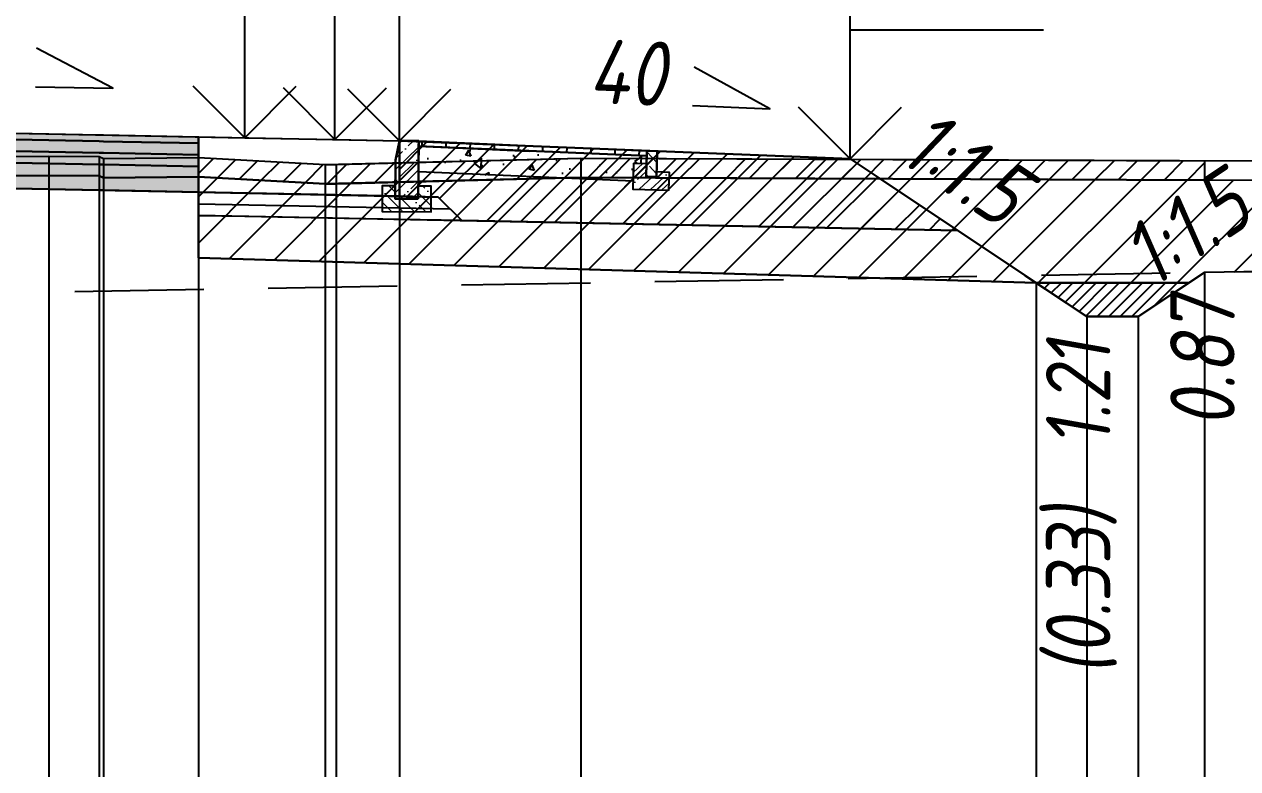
# Model space of a CAD drawing. Extents: x -717 to 1451, y -133302 to 233.
# Drawn here: x -170.26 to -123.19, y -129790.15 to -129761.26 of the extents above; entities that cross this region are included whole.
import ezdxf
from ezdxf.enums import TextEntityAlignment as Align

# ---------------------------------------------------------------- set-up
doc = ezdxf.new("R2010")
doc.units = 0
doc.linetypes.add('штриховая', pattern=[0.75, 0.5, -0.25])
for name, color, linetype in [('Интерполированный поперечник', 2, 'Continuous'), ('КОД_399', 252, 'Continuous'), ('Контур_0', 7, 'Continuous'), ('Контур_2521', 7, 'Continuous'), ('Контур_2564', 7, 'Continuous'), ('Контур_2660', 7, 'Continuous'), ('Контур_2665', 7, 'Continuous'), ('Контур_400', 7, 'Continuous'), ('Контур_508', 7, 'Continuous'), ('Контур_512', 7, 'Continuous'), ('Контур_513', 7, 'Continuous'), ('Контур_818', 7, 'Continuous'), ('Красный поперечник', 1, 'Continuous'), ('Объём_2501', 7, 'Continuous'), ('Объём_2564', 7, 'Continuous'), ('Объём_2650', 7, 'Continuous'), ('Объём_2660', 7, 'Continuous'), ('Объём_2661', 7, 'Continuous'), ('Объём_2662', 7, 'Continuous'), ('Объём_2663', 7, 'Continuous'), ('Объём_2664', 7, 'Continuous'), ('Объём_2665', 7, 'Continuous'), ('Объём_2666', 7, 'Continuous'), ('Объём_2667', 7, 'Continuous'), ('Объём_2668', 7, 'Continuous'), ('Объём_2669', 7, 'Continuous'), ('Объём_2675', 7, 'Continuous'), ('Объём_2753', 7, 'Continuous'), ('Откосы', 7, 'Continuous'), ('Отметки покрытия', 7, 'Continuous'), ('Рабочие отметки', 7, 'Continuous'), ('Рабочие отметки доп.', 7, 'Continuous'), ('Слои выравнивания', 7, 'Continuous'), ('Уклоны проезжей части', 7, 'Continuous'), ('Черный поперечник', 3, 'Continuous')]:
    doc.layers.add(name, color=color, linetype=linetype)
for name, color, linetype, true_color in [('Контур_2540', 2, 'Continuous', 0xffff00), ('Контур_2560', 2, 'Continuous', 0xffff00), ('Контур_2561', 7, 'Continuous', 0xff8040), ('Контур_2562', 3, 'Continuous', 0x00ff00), ('Контур_2563', 7, 'Continuous', 0xff8000), ('Контур_2570', 7, 'Continuous', 0x80ff00), ('Контур_2725', 7, 'Continuous', 0x323232), ('Контур_2736', 4, 'Continuous', 0x00ffff), ('Контур_2737', 4, 'Continuous', 0x00ffff), ('Контур_2738', 4, 'Continuous', 0x00ffff), ('Контур_2739', 4, 'Continuous', 0x00ffff), ('Контур_2741', 4, 'Continuous', 0x00ffff), ('Контур_2742', 4, 'Continuous', 0x00ffff), ('Контур_2743', 4, 'Continuous', 0x00ffff), ('Контур_2744', 7, 'Continuous', 0xa4ffff), ('Контур_2745', 7, 'Continuous', 0xa4ffff), ('Контур_2747', 4, 'Continuous', 0x00ffff), ('Контур_2748', 4, 'Continuous', 0x00ffff), ('Контур_2749', 4, 'Continuous', 0x00ffff), ('Контур_2750', 4, 'Continuous', 0x00ffff), ('Контур_2751', 4, 'Continuous', 0x00ffff), ('Контур_2752', 4, 'Continuous', 0x00ffff), ('Контур_2760', 7, 'Continuous', 0x323232), ('Контур_2761', 7, 'Continuous', 0x323232), ('Контур_2762', 7, 'Continuous', 0x323232), ('Контур_2763', 7, 'Continuous', 0x323232), ('Контур_402', 7, 'Continuous', 0xff6464), ('Контур_703', 4, 'Continuous', 0x00ffff), ('Контур_705', 4, 'Continuous', 0x00ffff), ('Контур_707', 4, 'Continuous', 0x00ffff), ('Контур_720', 131, 'Continuous', 0xaaffff), ('Объём_2500', 7, 'Continuous', 0xc0c0c0), ('Объём_2520', 7, 'Continuous', 0x80ffff), ('Объём_2540', 2, 'Continuous', 0xffff00), ('Объём_2560', 2, 'Continuous', 0xffff00), ('Объём_2561', 7, 'Continuous', 0xff8040), ('Объём_2562', 3, 'Continuous', 0x00ff00), ('Объём_2563', 7, 'Continuous', 0xff8000), ('Объём_2570', 7, 'Continuous', 0x80ff00), ('Объём_2600', 7, 'Continuous', 0x808000), ('Объём_2620', 2, 'Continuous', 0xffff00), ('Объём_2746', 2, 'Continuous', 0xffff00)]:
    doc.layers.add(name, color=color, linetype=linetype, true_color=true_color)
doc.styles.get("Standard").update_dxf_attribs({"font": 'txt', "height": 2.5})
doc.styles.add('М', font='romand.shx', dxfattribs={"width": 0.8, "oblique": 10, "height": 2.5})
doc.dimstyles.new('ISO-25', dxfattribs={"dimtxt": 2.5, "dimasz": 2.5, "dimexe": 1.25, "dimexo": 0.625, "dimtad": 1, "dimtxsty": 'Standard', "dimcen": 2.5, "dimadec": 0, "dimazin": 0, "dimtfac": 1, "dimtmove": 0, "dimatfit": 3, "dimfxl": 1, "dimarcsym": 0})

# ---------------------------------------------------------------- blocks, each defined once
blk = doc.blocks.new('_Oblique')
at = {"color": 0, "linetype": 'ByBlock', "lineweight": -2}
blk.add_line((-0.5, -0.5), (0.5, 0.5), dxfattribs=at)
blk = doc.blocks.new('*D2745')
at = {"color": 0, "lineweight": -2, "transparency": 16777216}
for p, q in [((-155.711, -129765.225), (-155.711, -129740.155)), ((-138.229, -129765.924), (-138.229, -129740.155)), ((-155.711, -129741.405), (-138.229, -129741.405))]:
    blk.add_line(p, q, dxfattribs=at)
at = {"layer": 'Defpoints', "color": 0, "transparency": 16777216}
for p in [(-138.229, -129741.405), (-155.711, -129765.85), (-138.229, -129766.549)]:
    blk.add_point(p, dxfattribs=at)
at = {"color": 0, "lineweight": -2, "transparency": 16777216, "rotation": 180}
blk.add_blockref('_Oblique', (-155.711, -129741.405), dxfattribs=at)
at = {"color": 0, "lineweight": -2, "transparency": 16777216}
blk.add_blockref('_Oblique', (-138.229, -129741.405), dxfattribs=at)
at = {"color": 0, "transparency": 16777216, "insert": (-146.97, -129739.291), "char_height": 2.5, "width": 9.58333, "attachment_point": 5, "style": 'М'}
blk.add_mtext('3,50', dxfattribs=at)
blk = doc.blocks.new('*D2747')
at = {"color": 0, "lineweight": -2, "transparency": 16777216}
for p, q in [((-182.961, -129764.68), (-182.961, -129740.155)), ((-155.711, -129765.225), (-155.711, -129740.155)), ((-182.961, -129741.405), (-155.711, -129741.405))]:
    blk.add_line(p, q, dxfattribs=at)
at = {"layer": 'Defpoints', "color": 0, "transparency": 16777216}
for p in [(-155.711, -129741.405), (-182.961, -129765.305), (-155.711, -129765.85)]:
    blk.add_point(p, dxfattribs=at)
at = {"color": 0, "lineweight": -2, "transparency": 16777216, "rotation": 180}
blk.add_blockref('_Oblique', (-182.961, -129741.405), dxfattribs=at)
at = {"color": 0, "lineweight": -2, "transparency": 16777216}
blk.add_blockref('_Oblique', (-155.711, -129741.405), dxfattribs=at)
at = {"color": 0, "transparency": 16777216, "insert": (-169.336, -129739.291), "char_height": 2.5, "width": 10, "attachment_point": 5, "style": 'М'}
blk.add_mtext('5,45', dxfattribs=at)
blk = doc.blocks.new('*D2750')
at = {"color": 0, "lineweight": -2, "transparency": 16777216}
for p, q in [((-182.961, -129764.68), (-182.961, -129736.155)), ((-138.229, -129765.924), (-138.229, -129736.155)), ((-138.229, -129737.405), (-182.961, -129737.405))]:
    blk.add_line(p, q, dxfattribs=at)
at = {"layer": 'Defpoints', "color": 0, "transparency": 16777216}
for p in [(-182.961, -129737.405), (-182.961, -129765.305), (-138.229, -129766.549)]:
    blk.add_point(p, dxfattribs=at)
at = {"color": 0, "lineweight": -2, "transparency": 16777216, "rotation": 180}
blk.add_blockref('_Oblique', (-182.961, -129737.405), dxfattribs=at)
at = {"color": 0, "lineweight": -2, "transparency": 16777216}
blk.add_blockref('_Oblique', (-138.229, -129737.405), dxfattribs=at)
at = {"color": 0, "transparency": 16777216, "insert": (-169.849, -129735.291), "char_height": 2.5, "width": 10, "attachment_point": 5, "style": 'М'}
blk.add_mtext('8,95', dxfattribs=at)
blk = doc.blocks.new('*D2752')
at = {"color": 0, "lineweight": -2, "transparency": 16777216}
for p, q in [((-282.461, -129765.01), (-282.461, -129728.155)), ((-138.229, -129765.924), (-138.229, -129728.155)), ((-282.461, -129729.405), (-138.229, -129729.405))]:
    blk.add_line(p, q, dxfattribs=at)
at = {"layer": 'Defpoints', "color": 0, "transparency": 16777216}
for p in [(-138.229, -129729.405), (-282.461, -129765.635), (-138.229, -129766.549)]:
    blk.add_point(p, dxfattribs=at)
at = {"color": 0, "lineweight": -2, "transparency": 16777216, "rotation": 180}
blk.add_blockref('_Oblique', (-282.461, -129729.405), dxfattribs=at)
at = {"color": 0, "lineweight": -2, "transparency": 16777216}
blk.add_blockref('_Oblique', (-138.229, -129729.405), dxfattribs=at)
at = {"color": 0, "transparency": 16777216, "insert": (-210.345, -129727.291), "char_height": 2.5, "width": 12.5, "attachment_point": 5, "style": 'М'}
blk.add_mtext('28,85', dxfattribs=at)
blk = doc.blocks.new('Тротуар1')
at = {"linetype": 'Continuous', "lineweight": 13}
h = blk.add_hatch(dxfattribs=at)
h.set_pattern_fill('ANSI35', scale=5)
h.set_pattern_definition([(45, (-1541.6927, -4800.4416), (-0.88388348, 0.88388348), []), (45, (-1540.8088, -4800.4416), (-0.88388348, 0.88388348), [1.5625, -0.3125, 0, -0.3125])])
h.paths.add_polyline_path([(-17.716, -0.245), (-18.516, -0.245), (-18.516, -2.245), (-17.716, -2.245)])
at = {"linetype": 'Continuous'}
h = blk.add_hatch(dxfattribs=at)
h.set_pattern_fill('ANSI31', color=256, scale=15, angle=45, style=0)
h.set_pattern_definition([(90, (-1932.1888, -4954.235), (-1.875, 3e-16), [])])
h.paths.add_polyline_path([(0, 0), (-17.716, -0.244), (-17.715, -0.633), (-11.038, -0.577), (0, -0.4)])
at = {"linetype": 'Continuous', "lineweight": 13}
h = blk.add_hatch(dxfattribs=at)
h.set_pattern_fill('ANSI35', scale=5, angle=90)
h.set_pattern_definition([(135, (-1541.6927, -4801.9416), (-0.88388348, -0.88388348), []), (135, (-1541.6927, -4801.0577), (-0.88388348, -0.88388348), [1.5625, -0.3125, 0, -0.3125])])
h.paths.add_polyline_path([(-16.716, -1.245), (-17.716, -1.245), (-17.716, -2.245), (-18.516, -2.245), (-18.516, -1.846), (-19.519, -1.886), (-19.516, -3.245), (-16.716, -3.245)])
at = {"layer": 'КОД_399'}
h = blk.add_hatch(dxfattribs=at)
h.set_pattern_fill('AR-CONC', scale=0.7, angle=45, style=0)
h.set_pattern_definition([(95, (-1932.189, -4954.235), (3.860864, 3.2396496), [0.525, -5.775]), (40, (-1932.189, -4954.235), (-4.409945, 3.036377), [0.42, -4.62]), (145.45144, (-1931.867, -4953.965), (-0.549081, 6.2760265), [0.4461813, -4.907995]), (91.1842, (-1933.179, -4953.245), (6.101854, 4.4632964), [0.7875, -8.6625]), (141.63564, (-1932.67, -4952.873), (-0.1953, 9.447982), [0.669272, -7.361996]), (36.18416, (-1933.179, -4953.245), (-0.1953, 9.447982), [0.63, -6.93]), (66, (-1932.4363, -4952.9975), (4.947401, 0.9616773), [0.525, -5.775]), (11, (-1932.4363, -4952.9975), (-2.38496, 4.793659), [0.42, -4.62]), (116.45144, (-1932.024, -4952.9174), (2.562441, 5.7553363), [0.4461813, -4.907995]), (82.5, (-1932.1888, -4954.235), (-1.5875523, 1.7079287), [0, -4.564, 0, -4.69, 0, -4.6375]), (52.5, (-1932.1888, -4954.235), (-0.6501106, 3.2543661), [0, -2.674, 0, -4.459, 0, -1.7675]), (12.5, (-1933.2926, -4955.3388), (2.7539272, 2.5306453), [0, -1.75, 0, -5.46, 0, -7.245]), (2.5, (-1933.7876, -4955.8337), (2.3911299, 3.3821186), [0, -2.275, 0, -3.626, 0, -5.145])])
h.paths.add_polyline_path([(0, -0.4), (-17.715, -0.633), (-17.716, -1.245), (-16.715, -1.245), (-16.716, -2.624), (-0.07, -2.406)])
at = {"color": 7, "lineweight": 30}
for points in [[(-18.516, -0.245), (-18.516, -2.245), (-17.716, -2.245), (-17.716, -0.245), (-18.516, -0.245)], [(-8.604, -0.529), (0, -0.4)]]:
    blk.add_lwpolyline(points, dxfattribs=at)
for points in [[(0, 0), (-17.716, -0.245), (-17.716, -0.633), (0, -0.4)], [(0, -0.4), (-17.715, -0.633), (-17.716, -1.245), (-16.715, -1.245), (-16.716, -2.624), (-0.069, -2.394)]]:
    blk.add_lwpolyline(points, close=True)
at = {"linetype": 'Continuous'}
blk.add_lwpolyline([(-17.716, -1.245), (-16.716, -1.245), (-16.716, -3.245), (-19.516, -3.245), (-19.519, -1.886), (-18.516, -1.846)], dxfattribs=at)
blk = doc.blocks.new('БР100.30.18')
at = {"linetype": 'Continuous', "lineweight": 13}
h = blk.add_hatch(dxfattribs=at)
h.set_pattern_fill('ANSI35', scale=5)
h.set_pattern_definition([(45, (-1504.996, -4799.2297), (-0.88388348, 0.88388348), []), (45, (-1504.1121, -4799.2297), (-0.88388348, 0.88388348), [1.5625, -0.3125, 0, -0.3125])])
h.paths.add_polyline_path([(0.3, 3.467), (1.8, 3.467), (1.8, -1.033), (0, -1.033), (0, 1.967)])
h = blk.add_hatch(dxfattribs=at)
h.set_pattern_fill('ANSI35', scale=5, angle=90)
h.set_pattern_definition([(135, (-1504.996, -4800.7297), (-0.88388348, -0.88388348), []), (135, (-1504.996, -4799.8458), (-0.88388348, -0.88388348), [1.5625, -0.3125, 0, -0.3125])])
h.paths.add_polyline_path([(-1, -0.033), (0, -0.033), (0, -1.033), (1.8, -1.033), (1.8, -0.033), (2.8, -0.033), (2.8, -2.033), (-1, -2.033)])
at = {"color": 7, "lineweight": 30}
blk.add_lwpolyline([(1.8, -1.033), (0, -1.033), (0, 1.967), (0.3, 3.467), (1.8, 3.467)], close=True, dxfattribs=at)
at = {"linetype": 'Continuous'}
blk.add_lwpolyline([(0, -0.033), (-1, -0.033), (-1, -2.033), (2.8, -2.033), (2.8, -0.033), (1.8, -0.033)], dxfattribs=at)

msp = doc.modelspace()

# ---------------------------------------------------------------- hatches: boundary and pattern name
at = {"layer": 'Объём_2563'}
h = msp.add_hatch(dxfattribs=at)
h.set_pattern_fill('ANSI31', color=256, scale=0.3)
h.set_pattern_definition([(45, (-399.7381, 11.9589), (-0.673519209, 0.673519209), [])])
h.paths.add_polyline_path([(-153.293, -129768.885), (-154.211, -129767.967), (-155.711, -129767.937), (-155.711, -129765.787), (-138.229, -129766.486), (-134.053, -129769.27)])
at = {"layer": 'Объём_2570'}
h = msp.add_hatch(dxfattribs=at)
h.set_pattern_fill('ANSI31', color=256, scale=0.2)
h.set_pattern_definition([(45, (-399.7381, 11.9589), (-0.449012806, 0.449012806), [])])
h.paths.add_polyline_path([(-124.476, -129767.31), (-148.67, -129767.212), (-158.595, -129767.46), (-163.505, -129767.18), (-163.505, -129766.43), (-158.595, -129766.71), (-148.67, -129766.462), (-124.476, -129766.56)])
at = {"layer": 'Объём_2600'}
h = msp.add_hatch(dxfattribs=at)
h.set_pattern_fill('ANSI31', color=6, scale=0.4)
h.set_pattern_definition([(45, (-399.7381, 11.9589), (-0.898025612, 0.898025612), [])])
h.paths.add_polyline_path([(-131.008, -129771.301), (-163.505, -129770.326), (-163.505, -129767.18), (-158.595, -129767.46), (-148.67, -129767.212), (-122.124, -129767.319), (-116.853, -129770.764), (-124.476, -129770.892), (-125.088, -129771.301)])
at = {"layer": 'Объём_2620'}
h = msp.add_hatch(dxfattribs=at)
h.set_pattern_fill('ANSI31', color=2, scale=0.1)
h.set_pattern_definition([(45, (-399.73812, 11.95888), (-0.224506403, 0.224506403), [])])
h.paths.add_polyline_path([(-131.008, -129771.301), (-125.088, -129771.301), (-127.048, -129772.607), (-129.048, -129772.607)])
at = {"layer": 'Слои выравнивания'}
for color, points in [(2, [(-214.601, -129764.609), (-200.461, -129764.892), (-182.961, -129765.242), (-180.135, -129765.299), (-175.832, -129765.385), (-169.315, -129765.515), (-167.354, -129765.554), (-167.188, -129765.557), (-163.505, -129765.631), (-163.505, -129765.881), (-167.188, -129765.807), (-167.354, -129765.804), (-169.315, -129765.765), (-175.832, -129765.635), (-180.135, -129765.549), (-182.961, -129765.492), (-200.461, -129765.142), (-214.601, -129764.859)]), (3, [(-214.601, -129764.859), (-200.461, -129765.142), (-182.961, -129765.492), (-180.135, -129765.549), (-175.832, -129765.635), (-169.315, -129765.765), (-167.354, -129765.804), (-167.188, -129765.807), (-163.505, -129765.881), (-163.505, -129766.331), (-167.188, -129766.257), (-167.354, -129766.254), (-169.315, -129766.215), (-175.832, -129766.085), (-180.135, -129765.999), (-182.961, -129765.942), (-200.461, -129765.592), (-214.601, -129765.309)]), (4, [(-214.601, -129765.309), (-200.461, -129765.592), (-182.961, -129765.942), (-180.135, -129765.999), (-175.832, -129766.085), (-169.315, -129766.215), (-167.354, -129766.254), (-167.188, -129766.257), (-163.505, -129766.331), (-163.505, -129766.781), (-167.188, -129766.707), (-167.354, -129766.704), (-169.315, -129766.665), (-175.832, -129766.535), (-180.135, -129766.449), (-182.961, -129766.392), (-200.461, -129766.042), (-214.601, -129765.759)]), (5, [(-214.601, -129765.759), (-200.461, -129766.042), (-182.961, -129766.392), (-180.135, -129766.449), (-175.832, -129766.535), (-169.315, -129766.665), (-167.354, -129766.704), (-167.188, -129766.707), (-163.505, -129766.781), (-163.505, -129767.781), (-167.188, -129767.707), (-167.354, -129767.704), (-169.315, -129767.665), (-175.832, -129767.535), (-180.135, -129767.449), (-182.961, -129767.392), (-200.461, -129767.042), (-214.601, -129766.759)])]:
    msp.add_hatch(color=color, dxfattribs=at).paths.add_polyline_path(points)

# ---------------------------------------------------------------- linework, layer by layer
at = {"layer": 'Интерполированный поперечник', "linetype": 'штриховая', "ltscale": 10, "flags": 128}
msp.add_lwpolyline([(-295.782, -129773.774), (-115.508, -129770.741)], dxfattribs=at)
at = {"layer": 'Контур_0', "flags": 128}
for points in [[(-158.211, -129767.887), (-163.505, -129767.781), (-163.505, -129765.631), (-155.711, -129765.787), (-155.711, -129767.937), (-158.211, -129767.887), (-158.211, -129767.887)], [(-138.229, -129766.486), (-131.444, -129771.01), (-131.444, -129771.01), (-131.444, -129771.01), (-131.444, -129771.01), (-131.444, -129771.01), (-131.444, -129771.01), (-131.444, -129771.01), (-131.444, -129771.01), (-131.444, -129771.01), (-131.444, -129771.01), (-131.444, -129771.01), (-131.444, -129771.01), (-131.444, -129771.01), (-131.444, -129771.01), (-129.048, -129772.607)], [(-138.229, -129766.486), (-131.444, -129771.01), (-131.444, -129771.01), (-131.444, -129771.01), (-131.444, -129771.01), (-131.444, -129771.01), (-131.444, -129771.01), (-131.444, -129771.01), (-131.444, -129771.01), (-131.444, -129771.01), (-131.444, -129771.01), (-131.444, -129771.01), (-131.444, -129771.01), (-131.444, -129771.01), (-131.444, -129771.01), (-129.048, -129772.607), (-127.048, -129772.607), (-124.476, -129770.892), (-124.476, -129770.892), (-124.476, -129770.892), (-124.476, -129770.892), (-124.476, -129770.892), (-124.476, -129770.892), (-124.476, -129770.892), (-124.476, -129770.892), (-124.476, -129770.892), (-124.476, -129770.892), (-124.476, -129770.892), (-124.476, -129770.892), (-124.476, -129770.892)], [(-155.711, -129768.837), (-163.505, -129768.681), (-163.505, -129767.781), (-154.211, -129767.967), (-153.293, -129768.885), (-155.711, -129768.837), (-155.711, -129768.837)], [(-155.711, -129767.937), (-154.211, -129767.967), (-153.293, -129768.885), (-134.053, -129769.27)]]:
    msp.add_lwpolyline(points, dxfattribs=at)
at = {"layer": 'Контур_2521', "color": 250, "flags": 128}
msp.add_lwpolyline([(-163.505, -129768.231), (-153.752, -129768.426)], dxfattribs=at)
at = {"layer": 'Контур_2540', "flags": 128}
msp.add_lwpolyline([(-161.711, -129768.717), (-134.053, -129769.27), (-131.008, -129771.301), (-163.505, -129770.326), (-163.505, -129768.681), (-161.711, -129768.717), (-161.711, -129768.717)], dxfattribs=at)
at = {"layer": 'Контур_2560', "flags": 128}
msp.add_lwpolyline([(-155.711, -129765.787), (-138.229, -129766.486), (-138.229, -129766.486), (-138.229, -129766.486)], dxfattribs=at)
at = {"layer": 'Контур_2561', "flags": 128}
msp.add_lwpolyline([(-155.711, -129765.787), (-155.711, -129765.787), (-138.229, -129766.486), (-138.229, -129766.486), (-155.711, -129765.787)], dxfattribs=at)
at = {"layer": 'Контур_2562', "flags": 128}
msp.add_lwpolyline([(-138.229, -129766.486), (-138.229, -129766.486), (-138.229, -129766.486), (-138.229, -129766.486), (-138.229, -129766.486)], dxfattribs=at)
at = {"layer": 'Контур_2563', "flags": 128}
msp.add_lwpolyline([(-153.293, -129768.885), (-154.211, -129767.967), (-155.711, -129767.937), (-155.711, -129765.787), (-138.229, -129766.486), (-134.053, -129769.27), (-153.293, -129768.885), (-153.293, -129768.885)], dxfattribs=at)
at = {"layer": 'Контур_2564', "flags": 128}
msp.add_lwpolyline([(-155.711, -129765.787), (-138.229, -129766.486)], dxfattribs=at)
at = {"layer": 'Контур_2570', "flags": 128}
msp.add_lwpolyline([(-175.832, -129767.16), (-169.315, -129767.136), (-167.354, -129767.143), (-167.188, -129767.221), (-163.505, -129767.18), (-158.595, -129767.46), (-158.162, -129767.454), (-148.67, -129767.212), (-122.124, -129767.319), (-116.059, -129771.283), (-115.619, -129771.441), (-115.619, -129771.441), (-114.86, -129771.638), (-114.86, -129771.638), (-113.077, -129771.159), (-106.206, -129768.114), (-106.206, -129767.364), (-105.502, -129767.699), (-102.984, -129766.796), (-101.592, -129766.005), (-101.518, -129766.094), (-100.641, -129766.828), (-99.476, -129766.81)], dxfattribs=at)
at = {"layer": 'Контур_2660', "flags": 128}
msp.add_lwpolyline([(-163.505, -129770.326), (-131.008, -129771.301)], dxfattribs=at)
at = {"layer": 'Контур_2665', "flags": 128}
msp.add_lwpolyline([(-138.229, -129766.486), (-138.229, -129766.486)], dxfattribs=at)
at = {"layer": 'Контур_2725', "flags": 128}
msp.add_lwpolyline([(-262.209, -129767.767), (-255.461, -129767.616), (-227.961, -129766.998), (-219.775, -129766.814), (-219.026, -129766.796), (-218.115, -129766.789), (-216.369, -129766.824), (-216.369, -129766.775), (-216.325, -129766.775), (-214.601, -129766.809), (-214.601, -129766.759), (-200.461, -129767.042), (-182.961, -129767.392), (-180.135, -129767.449), (-175.832, -129767.535), (-169.315, -129767.665), (-167.354, -129767.704), (-167.188, -129767.707), (-163.505, -129767.781)], dxfattribs=at)
at = {"layer": 'Контур_2736', "flags": 128}
for points in [[(-138.229, -129766.486), (-131.444, -129771.01)], [(-131.444, -129771.01), (-129.048, -129772.607)]]:
    msp.add_lwpolyline(points, dxfattribs=at)
at = {"layer": 'Контур_2737', "flags": 128}
msp.add_lwpolyline([(-131.444, -129771.01), (-131.444, -129771.01)], dxfattribs=at)
at = {"layer": 'Контур_2738', "flags": 128}
msp.add_lwpolyline([(-131.444, -129771.01), (-131.444, -129771.01)], dxfattribs=at)
at = {"layer": 'Контур_2739', "flags": 128}
msp.add_lwpolyline([(-131.444, -129771.01), (-131.444, -129771.01)], dxfattribs=at)
at = {"layer": 'Контур_2741', "flags": 128}
msp.add_lwpolyline([(-124.476, -129770.892), (-124.476, -129770.892)], dxfattribs=at)
at = {"layer": 'Контур_2742', "flags": 128}
msp.add_lwpolyline([(-124.476, -129770.892), (-124.476, -129770.892)], dxfattribs=at)
at = {"layer": 'Контур_2743', "flags": 128}
msp.add_lwpolyline([(-124.476, -129770.892), (-124.476, -129770.892)], dxfattribs=at)
at = {"layer": 'Контур_2744', "flags": 128}
msp.add_lwpolyline([(-124.476, -129770.892), (-124.476, -129770.892)], dxfattribs=at)
msp.add_lwpolyline([(-124.476, -129770.892), (-124.476, -129770.892)], dxfattribs=at)
msp.add_lwpolyline([(-124.476, -129770.892), (-124.476, -129770.892)], dxfattribs=at)
msp.add_lwpolyline([(-124.476, -129770.892), (-124.476, -129770.892)], dxfattribs=at)
msp.add_lwpolyline([(-124.476, -129770.892), (-124.476, -129770.892)], dxfattribs=at)
msp.add_lwpolyline([(-124.476, -129770.892), (-124.476, -129770.892)], dxfattribs=at)
at = {"layer": 'Контур_2745', "flags": 128}
msp.add_lwpolyline([(-131.444, -129771.01), (-131.444, -129771.01)], dxfattribs=at)
msp.add_lwpolyline([(-131.444, -129771.01), (-131.444, -129771.01)], dxfattribs=at)
msp.add_lwpolyline([(-131.444, -129771.01), (-131.444, -129771.01)], dxfattribs=at)
msp.add_lwpolyline([(-131.444, -129771.01), (-131.444, -129771.01)], dxfattribs=at)
msp.add_lwpolyline([(-131.444, -129771.01), (-131.444, -129771.01)], dxfattribs=at)
msp.add_lwpolyline([(-131.444, -129771.01), (-131.444, -129771.01)], dxfattribs=at)
at = {"layer": 'Контур_2747', "flags": 128}
msp.add_lwpolyline([(-131.444, -129771.01), (-131.444, -129771.01)], dxfattribs=at)
at = {"layer": 'Контур_2748', "flags": 128}
msp.add_lwpolyline([(-131.444, -129771.01), (-131.444, -129771.01)], dxfattribs=at)
at = {"layer": 'Контур_2749', "flags": 128}
msp.add_lwpolyline([(-131.444, -129771.01), (-131.444, -129771.01)], dxfattribs=at)
at = {"layer": 'Контур_2750', "flags": 128}
msp.add_lwpolyline([(-124.476, -129770.892), (-124.476, -129770.892)], dxfattribs=at)
at = {"layer": 'Контур_2751', "flags": 128}
msp.add_lwpolyline([(-124.476, -129770.892), (-124.476, -129770.892)], dxfattribs=at)
at = {"layer": 'Контур_2752', "flags": 128}
msp.add_lwpolyline([(-124.476, -129770.892), (-124.476, -129770.892)], dxfattribs=at)
at = {"layer": 'Контур_2760', "flags": 128}
msp.add_lwpolyline([(-262.209, -129765.027), (-255.461, -129764.892), (-227.961, -129764.342), (-219.775, -129764.506), (-219.026, -129764.521), (-218.115, -129764.539), (-216.369, -129764.574), (-216.325, -129764.575), (-214.601, -129764.609), (-200.461, -129764.892), (-182.961, -129765.242), (-180.135, -129765.299), (-175.832, -129765.385), (-169.315, -129765.515), (-167.354, -129765.554), (-167.188, -129765.557), (-163.505, -129765.631)], dxfattribs=at)
at = {"layer": 'Контур_2761', "flags": 128}
msp.add_lwpolyline([(-262.209, -129765.277), (-255.461, -129765.142), (-227.961, -129764.592), (-219.775, -129764.756), (-219.026, -129764.771), (-218.115, -129764.789), (-216.369, -129764.824), (-216.325, -129764.825), (-214.601, -129764.859), (-200.461, -129765.142), (-182.961, -129765.492), (-180.135, -129765.549), (-175.832, -129765.635), (-169.315, -129765.765), (-167.354, -129765.804), (-167.188, -129765.807), (-163.505, -129765.881)], dxfattribs=at)
at = {"layer": 'Контур_2762', "flags": 128}
msp.add_lwpolyline([(-262.209, -129765.727), (-255.461, -129765.592), (-227.961, -129765.042), (-219.775, -129765.206), (-219.026, -129765.221), (-218.115, -129765.239), (-216.369, -129765.274), (-216.325, -129765.275), (-214.601, -129765.309), (-200.461, -129765.592), (-182.961, -129765.942), (-180.135, -129765.999), (-175.832, -129766.085), (-169.315, -129766.215), (-167.354, -129766.254), (-167.188, -129766.257), (-163.505, -129766.331)], dxfattribs=at)
at = {"layer": 'Контур_2763', "flags": 128}
msp.add_lwpolyline([(-262.209, -129766.177), (-255.461, -129766.042), (-227.961, -129765.492), (-219.775, -129765.656), (-219.026, -129765.671), (-218.115, -129765.689), (-216.369, -129765.724), (-216.325, -129765.725), (-214.601, -129765.759), (-200.461, -129766.042), (-182.961, -129766.392), (-180.135, -129766.449), (-175.832, -129766.535), (-169.315, -129766.665), (-167.354, -129766.704), (-167.188, -129766.707), (-163.505, -129766.781)], dxfattribs=at)
at = {"layer": 'Контур_400', "flags": 128}
msp.add_lwpolyline([(-227.961, -129764.342), (-200.461, -129764.892), (-182.961, -129765.242), (-182.961, -129765.242), (-182.961, -129765.242), (-182.961, -129765.242), (-161.711, -129765.667), (-158.211, -129765.737), (-155.711, -129765.787)], dxfattribs=at)
at = {"layer": 'Контур_402', "flags": 128}
msp.add_lwpolyline([(-289.458, -129770.237), (-262.209, -129769.419), (-262.209, -129767.767), (-227.961, -129766.998), (-219.775, -129766.814), (-219.026, -129766.796), (-218.115, -129766.789), (-216.369, -129766.824), (-216.369, -129766.775), (-216.325, -129766.775), (-214.601, -129766.809), (-214.601, -129766.759), (-163.505, -129767.781), (-163.505, -129770.326), (-131.008, -129771.301)], dxfattribs=at)
at = {"layer": 'Контур_508', "flags": 128}
msp.add_lwpolyline([(-294.738, -129773.757), (-289.458, -129770.237), (-262.209, -129769.419), (-262.209, -129767.767), (-227.961, -129766.998), (-219.775, -129766.814), (-219.026, -129766.796), (-218.115, -129766.789), (-216.369, -129766.824), (-216.369, -129766.775), (-216.325, -129766.775), (-214.601, -129766.809), (-214.601, -129766.759), (-163.505, -129767.781), (-163.505, -129770.326), (-131.008, -129771.301), (-129.048, -129772.607), (-127.048, -129772.607), (-124.476, -129770.892)], dxfattribs=at)
at = {"layer": 'Контур_512', "flags": 128}
msp.add_lwpolyline([(-163.505, -129770.326), (-131.008, -129771.301), (-129.048, -129772.607), (-127.048, -129772.607), (-124.476, -129770.892)], dxfattribs=at)
at = {"layer": 'Контур_513', "flags": 128}
msp.add_lwpolyline([(-294.738, -129773.757), (-289.458, -129770.237), (-262.209, -129769.419), (-262.209, -129767.767), (-227.961, -129766.998), (-219.775, -129766.814), (-219.026, -129766.796), (-218.115, -129766.789), (-216.369, -129766.824), (-216.369, -129766.775), (-216.325, -129766.775), (-214.601, -129766.809), (-214.601, -129766.759), (-163.505, -129767.781), (-163.505, -129770.326), (-131.008, -129771.301), (-129.048, -129772.607), (-127.048, -129772.607), (-124.476, -129770.892)], dxfattribs=at)
at = {"layer": 'Контур_703', "flags": 128}
msp.add_lwpolyline([(-138.229, -129766.486), (-131.444, -129771.01)], dxfattribs=at)
at = {"layer": 'Контур_705', "flags": 128}
msp.add_lwpolyline([(-131.444, -129771.01), (-131.444, -129771.01)], dxfattribs=at)
at = {"layer": 'Контур_707', "flags": 128}
msp.add_lwpolyline([(-127.048, -129772.607), (-124.476, -129770.892)], dxfattribs=at)
at = {"layer": 'Контур_720', "flags": 128}
msp.add_lwpolyline([(-129.048, -129772.607), (-127.048, -129772.607)], dxfattribs=at)
at = {"layer": 'Контур_818', "flags": 128}
msp.add_lwpolyline([(-294.738, -129774.12), (-280.837, -129769.32), (-280.383, -129769.04), (-280.383, -129768.29), (-262.554, -129767.776), (-262.209, -129767.767), (-227.961, -129766.998), (-219.775, -129766.814), (-219.026, -129766.796), (-216.369, -129766.775), (-175.832, -129766.41), (-175.832, -129767.16), (-169.315, -129767.136), (-167.354, -129767.143), (-167.188, -129767.221), (-163.505, -129767.18), (-158.595, -129767.46), (-158.162, -129767.454), (-148.67, -129767.212), (-124.476, -129767.31)], dxfattribs=at)
at = {"layer": 'Красный поперечник'}
for p, q in [((-182.961, -129765.242), (-161.711, -129765.667)), ((-161.711, -129765.667), (-158.211, -129765.737)), ((-158.211, -129765.737), (-155.711, -129765.787)), ((-155.711, -129765.787), (-138.229, -129766.486)), ((-138.229, -129766.486), (-129.048, -129772.607)), ((-163.505, -129770.326), (-163.505, -129809.041)), ((-127.048, -129772.607), (-124.476, -129770.892)), ((-124.476, -129770.892), (-124.476, -129809.041)), ((-131.008, -129771.301), (-131.008, -129809.041)), ((-129.048, -129772.607), (-129.048, -129809.041)), ((-129.048, -129772.607), (-127.048, -129772.607)), ((-127.048, -129772.607), (-127.048, -129809.041))]:
    msp.add_line(p, q, dxfattribs=at)
at = {"layer": 'Объём_2500', "flags": 128}
msp.add_lwpolyline([(-158.211, -129767.887), (-163.505, -129767.781), (-163.505, -129765.631), (-155.711, -129765.787), (-155.711, -129767.937), (-158.211, -129767.887), (-158.211, -129767.887)], dxfattribs=at)
msp.add_lwpolyline([(-158.211, -129767.887), (-163.505, -129767.781), (-163.505, -129765.631), (-155.711, -129765.787), (-155.711, -129767.937), (-158.211, -129767.887), (-158.211, -129767.887)], dxfattribs=at)
at = {"layer": 'Объём_2501', "flags": 128}
for points in [[(-227.961, -129764.342), (-200.461, -129764.892), (-182.961, -129765.242), (-182.961, -129765.242), (-182.961, -129765.242), (-182.961, -129765.242), (-161.711, -129765.667), (-158.211, -129765.737), (-155.711, -129765.787)], [(-182.961, -129765.242), (-161.711, -129765.667), (-158.211, -129765.737), (-155.711, -129765.787)]]:
    msp.add_lwpolyline(points, dxfattribs=at)
at = {"layer": 'Объём_2520', "color": 250, "flags": 128}
msp.add_lwpolyline([(-155.711, -129768.837), (-163.505, -129768.681), (-163.505, -129767.781), (-154.211, -129767.967), (-153.293, -129768.885), (-155.711, -129768.837), (-155.711, -129768.837)], dxfattribs=at)
msp.add_lwpolyline([(-155.711, -129768.837), (-163.505, -129768.681), (-163.505, -129767.781), (-154.211, -129767.967), (-153.293, -129768.885), (-155.711, -129768.837), (-155.711, -129768.837)], dxfattribs=at)
at = {"layer": 'Объём_2540', "flags": 128}
msp.add_lwpolyline([(-161.711, -129768.717), (-134.053, -129769.27), (-131.008, -129771.301), (-163.505, -129770.326), (-163.505, -129768.681), (-161.711, -129768.717), (-161.711, -129768.717)], dxfattribs=at)
msp.add_lwpolyline([(-161.711, -129768.717), (-134.053, -129769.27), (-131.008, -129771.301), (-163.505, -129770.326), (-163.505, -129768.681), (-161.711, -129768.717), (-161.711, -129768.717)], dxfattribs=at)
at = {"layer": 'Объём_2560', "flags": 128}
msp.add_lwpolyline([(-155.711, -129765.787), (-138.229, -129766.486), (-138.229, -129766.486), (-138.229, -129766.486)], dxfattribs=at)
msp.add_lwpolyline([(-155.711, -129765.787), (-138.229, -129766.486), (-138.229, -129766.486), (-138.229, -129766.486)], dxfattribs=at)
at = {"layer": 'Объём_2561', "flags": 128}
msp.add_lwpolyline([(-155.711, -129765.787), (-155.711, -129765.787), (-138.229, -129766.486), (-138.229, -129766.486), (-155.711, -129765.787)], dxfattribs=at)
msp.add_lwpolyline([(-155.711, -129765.787), (-155.711, -129765.787), (-138.229, -129766.486), (-138.229, -129766.486), (-155.711, -129765.787)], dxfattribs=at)
at = {"layer": 'Объём_2562', "flags": 128}
msp.add_lwpolyline([(-138.229, -129766.486), (-138.229, -129766.486), (-138.229, -129766.486), (-138.229, -129766.486), (-138.229, -129766.486)], dxfattribs=at)
msp.add_lwpolyline([(-138.229, -129766.486), (-138.229, -129766.486), (-138.229, -129766.486), (-138.229, -129766.486), (-138.229, -129766.486)], dxfattribs=at)
at = {"layer": 'Объём_2563', "color": 250, "flags": 128}
msp.add_lwpolyline([(-153.293, -129768.885), (-154.211, -129767.967), (-155.711, -129767.937), (-155.711, -129765.787), (-138.229, -129766.486), (-134.053, -129769.27), (-153.293, -129768.885), (-153.293, -129768.885)], dxfattribs=at)
msp.add_lwpolyline([(-153.293, -129768.885), (-154.211, -129767.967), (-155.711, -129767.937), (-155.711, -129765.787), (-138.229, -129766.486), (-134.053, -129769.27), (-153.293, -129768.885), (-153.293, -129768.885)], dxfattribs=at)
at = {"layer": 'Объём_2564', "flags": 128}
msp.add_lwpolyline([(-155.711, -129765.787), (-138.229, -129766.486)], dxfattribs=at)
msp.add_lwpolyline([(-155.711, -129765.787), (-138.229, -129766.486)], dxfattribs=at)
at = {"layer": 'Объём_2570', "flags": 128}
for points in [[(-124.476, -129767.31), (-148.67, -129767.212), (-158.595, -129767.46), (-163.505, -129767.18), (-167.188, -129767.221), (-167.354, -129767.143), (-169.315, -129767.136), (-175.832, -129767.16), (-175.832, -129766.41), (-169.315, -129766.386), (-167.354, -129766.393), (-167.188, -129766.471), (-163.505, -129766.43), (-158.595, -129766.71), (-148.67, -129766.462), (-124.476, -129766.56), (-124.476, -129767.31), (-124.476, -129767.31)], [(-124.476, -129767.31), (-148.67, -129767.212), (-158.595, -129767.46), (-163.505, -129767.18), (-163.505, -129767.18), (-163.505, -129767.18), (-163.505, -129767.18), (-163.505, -129767.18), (-163.505, -129766.43), (-163.505, -129766.43), (-163.505, -129766.43), (-163.505, -129766.43), (-163.505, -129766.43), (-158.595, -129766.71), (-148.67, -129766.462), (-124.476, -129766.56), (-124.476, -129767.31), (-124.476, -129767.31)]]:
    msp.add_lwpolyline(points, dxfattribs=at)
at = {"layer": 'Объём_2620', "flags": 128}
msp.add_lwpolyline([(-131.008, -129771.301), (-125.088, -129771.301), (-127.048, -129772.607), (-129.048, -129772.607), (-131.008, -129771.301), (-131.008, -129771.301)], dxfattribs=at)
msp.add_lwpolyline([(-131.008, -129771.301), (-125.088, -129771.301), (-127.048, -129772.607), (-129.048, -129772.607), (-131.008, -129771.301), (-131.008, -129771.301)], dxfattribs=at)
at = {"layer": 'Объём_2650', "color": 6, "flags": 128}
msp.add_lwpolyline([(-131.008, -129771.301), (-163.505, -129770.326), (-163.505, -129767.18), (-158.595, -129767.46), (-148.67, -129767.212), (-122.124, -129767.319), (-116.853, -129770.764), (-124.476, -129770.892), (-125.088, -129771.301), (-131.008, -129771.301), (-131.008, -129771.301)], dxfattribs=at)
msp.add_lwpolyline([(-131.008, -129771.301), (-163.505, -129770.326), (-163.505, -129767.18), (-158.595, -129767.46), (-148.67, -129767.212), (-122.124, -129767.319), (-116.853, -129770.764), (-124.476, -129770.892), (-125.088, -129771.301), (-131.008, -129771.301), (-131.008, -129771.301)], dxfattribs=at)
at = {"layer": 'Объём_2660', "flags": 128}
msp.add_lwpolyline([(-163.505, -129770.326), (-131.008, -129771.301)], dxfattribs=at)
msp.add_lwpolyline([(-163.505, -129770.326), (-131.008, -129771.301)], dxfattribs=at)
at = {"layer": 'Объём_2661', "flags": 128}
msp.add_lwpolyline([(-138.229, -129766.486), (-131.444, -129771.01), (-131.008, -129771.301)], dxfattribs=at)
msp.add_lwpolyline([(-138.229, -129766.486), (-131.444, -129771.01), (-131.008, -129771.301)], dxfattribs=at)
at = {"layer": 'Объём_2662', "flags": 128}
msp.add_lwpolyline([(-125.088, -129771.301), (-124.476, -129770.892)], dxfattribs=at)
msp.add_lwpolyline([(-125.088, -129771.301), (-124.476, -129770.892)], dxfattribs=at)
at = {"layer": 'Объём_2663', "flags": 128}
for points in [[(-131.008, -129771.301), (-129.048, -129772.607)], [(-131.008, -129771.301), (-129.048, -129772.607)], [(-127.048, -129772.607), (-125.088, -129771.301)], [(-127.048, -129772.607), (-125.088, -129771.301)]]:
    msp.add_lwpolyline(points, dxfattribs=at)
at = {"layer": 'Объём_2664', "flags": 128}
msp.add_lwpolyline([(-129.048, -129772.607), (-127.048, -129772.607)], dxfattribs=at)
msp.add_lwpolyline([(-129.048, -129772.607), (-127.048, -129772.607)], dxfattribs=at)
at = {"layer": 'Объём_2665', "flags": 128}
msp.add_lwpolyline([(-138.229, -129766.486), (-138.229, -129766.486)], dxfattribs=at)
msp.add_lwpolyline([(-138.229, -129766.486), (-138.229, -129766.486)], dxfattribs=at)
at = {"layer": 'Объём_2666', "flags": 128}
for points in [[(-138.229, -129766.486), (-131.444, -129771.01)], [(-138.229, -129766.486), (-131.444, -129771.01)], [(-131.444, -129771.01), (-131.008, -129771.301)], [(-131.444, -129771.01), (-131.008, -129771.301)]]:
    msp.add_lwpolyline(points, dxfattribs=at)
at = {"layer": 'Объём_2667', "flags": 128}
for points in [[(-124.476, -129770.892), (-124.476, -129770.892)], [(-124.476, -129770.892), (-124.476, -129770.892)], [(-131.444, -129771.01), (-131.444, -129771.01)], [(-131.444, -129771.01), (-131.444, -129771.01)]]:
    msp.add_lwpolyline(points, dxfattribs=at)
at = {"layer": 'Объём_2668', "flags": 128}
for points in [[(-124.476, -129770.892), (-124.476, -129770.892)], [(-124.476, -129770.892), (-124.476, -129770.892)], [(-131.444, -129771.01), (-131.444, -129771.01)], [(-131.444, -129771.01), (-131.444, -129771.01)]]:
    msp.add_lwpolyline(points, dxfattribs=at)
at = {"layer": 'Объём_2669', "flags": 128}
for points in [[(-124.476, -129770.892), (-124.476, -129770.892)], [(-124.476, -129770.892), (-124.476, -129770.892)], [(-131.444, -129771.01), (-131.444, -129771.01)], [(-131.444, -129771.01), (-131.444, -129771.01)]]:
    msp.add_lwpolyline(points, dxfattribs=at)
at = {"layer": 'Объём_2675', "flags": 128}
for points in [[(-124.476, -129770.892), (-124.476, -129770.892)], [(-124.476, -129770.892), (-124.476, -129770.892)], [(-124.476, -129770.892), (-124.476, -129770.892)], [(-124.476, -129770.892), (-124.476, -129770.892)], [(-124.476, -129770.892), (-124.476, -129770.892)], [(-124.476, -129770.892), (-124.476, -129770.892)], [(-124.476, -129770.892), (-124.476, -129770.892)], [(-124.476, -129770.892), (-124.476, -129770.892)], [(-124.476, -129770.892), (-124.476, -129770.892)], [(-124.476, -129770.892), (-124.476, -129770.892)], [(-124.476, -129770.892), (-124.476, -129770.892)], [(-124.476, -129770.892), (-124.476, -129770.892)], [(-131.444, -129771.01), (-131.444, -129771.01)], [(-131.444, -129771.01), (-131.444, -129771.01)], [(-131.444, -129771.01), (-131.444, -129771.01)], [(-131.444, -129771.01), (-131.444, -129771.01)], [(-131.444, -129771.01), (-131.444, -129771.01)], [(-131.444, -129771.01), (-131.444, -129771.01)], [(-131.444, -129771.01), (-131.444, -129771.01)], [(-131.444, -129771.01), (-131.444, -129771.01)], [(-131.444, -129771.01), (-131.444, -129771.01)], [(-131.444, -129771.01), (-131.444, -129771.01)], [(-131.444, -129771.01), (-131.444, -129771.01)], [(-131.444, -129771.01), (-131.444, -129771.01)]]:
    msp.add_lwpolyline(points, dxfattribs=at)
at = {"layer": 'Объём_2746', "flags": 128}
msp.add_lwpolyline([(-131.008, -129771.301), (-163.505, -129770.326), (-163.505, -129767.18), (-158.595, -129767.46), (-148.67, -129767.212), (-137.07, -129767.259), (-131.008, -129771.301), (-131.008, -129771.301)], dxfattribs=at)
msp.add_lwpolyline([(-131.008, -129771.301), (-163.505, -129770.326), (-163.505, -129767.18), (-158.595, -129767.46), (-148.67, -129767.212), (-137.07, -129767.259), (-131.008, -129771.301), (-131.008, -129771.301)], dxfattribs=at)
at = {"layer": 'Объём_2753', "flags": 128}
msp.add_lwpolyline([(-163.505, -129765.631), (-163.505, -129765.631)], dxfattribs=at)
msp.add_lwpolyline([(-163.505, -129765.631), (-163.505, -129765.631)], dxfattribs=at)
at = {"layer": 'Откосы', "color": 1, "flags": 128}
for points in [[(-169.823, -129763.688), (-166.823, -129763.748), (-169.793, -129762.188)], [(-144.338, -129764.421), (-141.341, -129764.541), (-144.278, -129762.923)]]:
    msp.add_lwpolyline(points, dxfattribs=at)
at = {"layer": 'Отметки покрытия', "color": 1}
for p, q in [((-161.711, -129765.667), (-161.711, -129752.737)), ((-158.211, -129765.737), (-158.211, -129756.737)), ((-155.711, -129765.787), (-155.711, -129760.787)), ((-138.229, -129766.486), (-138.229, -129761.486)), ((-138.229, -129761.486), (-130.729, -129761.486)), ((-161.711, -129765.667), (-163.711, -129763.667)), ((-161.711, -129765.667), (-159.711, -129763.667)), ((-158.211, -129765.737), (-160.211, -129763.737)), ((-158.211, -129765.737), (-156.211, -129763.737)), ((-155.711, -129765.787), (-157.711, -129763.787)), ((-155.711, -129765.787), (-153.711, -129763.787)), ((-138.229, -129766.486), (-140.229, -129764.486)), ((-138.229, -129766.486), (-136.229, -129764.486))]:
    msp.add_line(p, q, dxfattribs=at)
at = {"layer": 'Слои выравнивания'}
for p, q in [((-163.505, -129765.631), (-163.505, -129809.041)), ((-155.711, -129765.787), (-155.711, -129809.041))]:
    msp.add_line(p, q, dxfattribs=at)
at = {"layer": 'Слои выравнивания', "color": 2, "flags": 128}
msp.add_lwpolyline([(-214.601, -129764.609), (-200.461, -129764.892), (-182.961, -129765.242), (-180.135, -129765.299), (-175.832, -129765.385), (-169.315, -129765.515), (-167.354, -129765.554), (-167.188, -129765.557), (-163.505, -129765.631), (-163.505, -129765.881), (-167.188, -129765.807), (-167.354, -129765.804), (-169.315, -129765.765), (-175.832, -129765.635), (-180.135, -129765.549), (-182.961, -129765.492), (-200.461, -129765.142), (-214.601, -129764.859)], close=True, dxfattribs=at)
at = {"layer": 'Слои выравнивания', "color": 3, "flags": 128}
msp.add_lwpolyline([(-214.601, -129764.859), (-200.461, -129765.142), (-182.961, -129765.492), (-180.135, -129765.549), (-175.832, -129765.635), (-169.315, -129765.765), (-167.354, -129765.804), (-167.188, -129765.807), (-163.505, -129765.881), (-163.505, -129766.331), (-167.188, -129766.257), (-167.354, -129766.254), (-169.315, -129766.215), (-175.832, -129766.085), (-180.135, -129765.999), (-182.961, -129765.942), (-200.461, -129765.592), (-214.601, -129765.309)], close=True, dxfattribs=at)
at = {"layer": 'Слои выравнивания', "color": 4, "flags": 128}
msp.add_lwpolyline([(-214.601, -129765.309), (-200.461, -129765.592), (-182.961, -129765.942), (-180.135, -129765.999), (-175.832, -129766.085), (-169.315, -129766.215), (-167.354, -129766.254), (-167.188, -129766.257), (-163.505, -129766.331), (-163.505, -129766.781), (-167.188, -129766.707), (-167.354, -129766.704), (-169.315, -129766.665), (-175.832, -129766.535), (-180.135, -129766.449), (-182.961, -129766.392), (-200.461, -129766.042), (-214.601, -129765.759)], close=True, dxfattribs=at)
at = {"layer": 'Слои выравнивания', "color": 5, "flags": 128}
msp.add_lwpolyline([(-214.601, -129765.759), (-200.461, -129766.042), (-182.961, -129766.392), (-180.135, -129766.449), (-175.832, -129766.535), (-169.315, -129766.665), (-167.354, -129766.704), (-167.188, -129766.707), (-163.505, -129766.781), (-163.505, -129767.781), (-167.188, -129767.707), (-167.354, -129767.704), (-169.315, -129767.665), (-175.832, -129767.535), (-180.135, -129767.449), (-182.961, -129767.392), (-200.461, -129767.042), (-214.601, -129766.759)], close=True, dxfattribs=at)
at = {"layer": 'Черный поперечник', "color": 7}
for p, q in [((-169.315, -129766.386), (-169.315, -129809.041)), ((-167.354, -129766.393), (-167.354, -129809.041)), ((-167.188, -129766.471), (-167.188, -129809.041)), ((-163.505, -129766.43), (-163.505, -129809.041)), ((-148.67, -129766.462), (-148.67, -129809.041)), ((-158.595, -129766.71), (-158.595, -129809.041)), ((-158.162, -129766.704), (-158.162, -129809.041))]:
    msp.add_line(p, q, dxfattribs=at)
at = {"layer": 'Черный поперечник', "flags": 128}
msp.add_lwpolyline([(-216.369, -129766.775), (-175.832, -129766.41), (-169.315, -129766.386), (-167.354, -129766.393), (-167.188, -129766.471), (-163.505, -129766.43), (-158.595, -129766.71), (-158.162, -129766.704), (-148.67, -129766.462), (-122.124, -129766.569), (-116.059, -129770.533), (-115.619, -129770.691), (-114.86, -129770.888), (-113.077, -129770.409), (-106.206, -129767.364), (-105.502, -129767.699), (-102.984, -129766.796), (-101.592, -129766.005), (-101.518, -129766.094), (-100.641, -129766.828), (-99.476, -129766.81)], dxfattribs=at)

# ---------------------------------------------------------------- block references
at = {"lineweight": 18, "xscale": 0.4999999999999999, "yscale": 0.4999999999999999, "zscale": 0.4999999999999999, "rotation": 359.5455173714576}
msp.add_blockref('БР100.30.18', (-155.875, -129767.519), dxfattribs=at)
at = {"xscale": -0.4999999999999982, "yscale": 0.4999999999999988, "zscale": 0.4999999999999988, "rotation": 358.3176949708851}
msp.add_blockref('Тротуар1', (-154.961, -129765.793), dxfattribs=at)

# ---------------------------------------------------------------- texts
at = {"layer": 'Рабочие отметки', "color": 1, "style": 'М', "oblique": 10, "width": 0.8}
for s, p in [('0.87', (-124.554, -129771.823)), ('1.21', (-129.376, -129773.538))]:
    msp.add_text(s, height=2.5, rotation=90, dxfattribs=at).set_placement(p, align=Align.MIDDLE_RIGHT)
at = {"layer": 'Рабочие отметки доп.', "color": 1, "style": 'М', "oblique": 10, "width": 0.8}
msp.add_text('(0.33)', height=2.5, rotation=90, dxfattribs=at).set_placement((-129.376, -129779.988), align=Align.MIDDLE_RIGHT)
at = {"layer": 'Уклоны проезжей части', "color": 1, "style": 'М', "oblique": 10, "width": 0.8}
for s, rotation, p in [('40', 357.7094, (-146.93, -129765.137)), ('1:1.5', 326.3099, (-134.823, -129768.501)), ('1:1.5', 33.6901, (-124.059, -129770.826))]:
    msp.add_text(s, height=2.5, rotation=rotation, dxfattribs=at).set_placement(p, align=Align.BOTTOM_CENTER)

# ---------------------------------------------------------------- dimensions: what is measured, and where the dimension line sits
at = {"color": 5}
for base, p1, p2, picture, middle in [((-138.229, -129729.405), (-282.461, -129765.635), (-138.229, -129766.549), '*D2752', (-210.345, -129727.291)), ((-155.711, -129741.405), (-182.961, -129765.305), (-155.711, -129765.85), '*D2747', (-169.336, -129739.291)), ((-138.229, -129741.405), (-155.711, -129765.85), (-138.229, -129766.549), '*D2745', (-146.97, -129739.291))]:
    dim = msp.add_linear_dim(base=base, p1=p1, p2=p2, angle=180, dimstyle='ISO-25', override={"dimasz": 1, "dimlfac": 0.2, "dimzin": 0, "dimtxsty": 'М', "dimblk1": 'Oblique', "dimblk2": 'Oblique', "dimsah": 1}, dxfattribs=at)
    dim.commit()
    dim.dimension.update_dxf_attribs({"geometry": picture, "text_midpoint": middle})
dim = msp.add_linear_dim(base=(-182.961, -129737.405), p1=(-138.229, -129766.549), p2=(-182.961, -129765.305), dimstyle='ISO-25', override={"dimasz": 1, "dimlfac": 0.2, "dimzin": 0, "dimtxsty": 'М', "dimblk1": 'Oblique', "dimblk2": 'Oblique', "dimsah": 1}, dxfattribs=at)
dim.commit()
dim.dimension.update_dxf_attribs({"geometry": '*D2750', "text_midpoint": (-169.849, -129737.405), "dimtype": 160})

doc.saveas('drawing.dxf')
